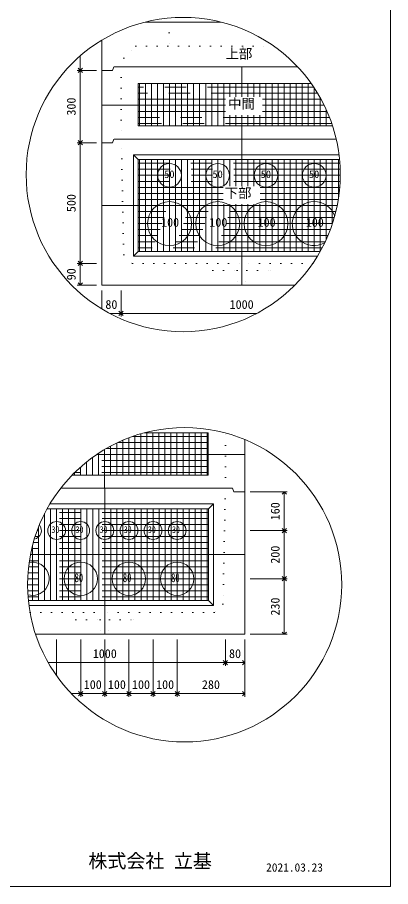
# Model space of a CAD drawing. Units: millimetres, scale not verified. Extents: x -4890 to 4890, y -2291 to 2291.
# Drawn here: x -2944 to -1830, y -1984 to 610 of the extents above; entities that cross this region are included whole.
import ezdxf
from ezdxf.enums import TextEntityAlignment as Align

# ---------------------------------------------------------------- set-up
doc = ezdxf.new("R2010")
doc.units = ezdxf.units.MM
doc.header["$LTSCALE"] = 10
for name, pattern in [('DASHED1', [1.8, 1.2, -0.6]), ('USER2', [50.8, 31.75, -6.35, 6.35, -6.35]), ('USER5', [3.185, 0.01, -3.175])]:
    doc.linetypes.add(name, pattern=pattern)
for name, color, linetype, lineweight in [('0-2_waku', 7, 'Continuous', 18), ('0-3_gaikei', 7, 'Continuous', 18), ('0-4_kakure', 7, 'DASHED1', 5), ('0-5_sunpou', 7, 'Continuous', 5), ('0-8_hole', 7, 'Continuous', 18), ('0-9_uchigawa', 6, 'Continuous', 18), ('0-E_文字１', 7, 'Continuous', 18), ('0-F_コア部分\u3000寸法補助線3', 150, 'USER2', 18), ('1-0_コア部分\u3000寸法補助線2', 150, 'USER2', 18), ('1-1_コア部分\u3000中心補助線', 1, 'Continuous', 18), ('1-2_コア部分\u3000寸法補助線', 7, 'USER2', 5), ('1-3_uchigawa2', 6, 'USER2', 18)]:
    doc.layers.add(name, color=color, linetype=linetype, lineweight=lineweight)
doc.styles.add('ＭＳ ゴシック', font='')
doc.styles.get('ＭＳ ゴシック').set_extended_font_data('MS Gothic')

# ---------------------------------------------------------------- blocks, each defined once
blk = doc.blocks.new('_Open90')
at = {"layer": '0-5_sunpou'}
blk.add_line((0, 0), (-1, 0), dxfattribs=at)
blk.add_lwpolyline([(-0.5, 0.5), (0, 0), (-0.5, -0.5)], dxfattribs=at)

msp = doc.modelspace()

# ---------------------------------------------------------------- linework, layer by layer
at = {"layer": '0-2_waku'}
for p in [(-1829.84, 2291.22), (-4889.84, -1983.78), (-4889.84, -1983.78), (-4889.84, -1983.78), (-4889.84, -1983.78)]:
    msp.add_line(p, (-1829.84, -1983.78), dxfattribs=at)
at = {"layer": '0-3_gaikei'}
for p, q in [((-2562.58, 595.57), (-2508.54, 595.57)), ((-2562.58, 595.57), (-2508.54, 595.57)), ((-2562.58, 595.57), (-2508.54, 595.57)), ((-2335.49, 595.57), (-2562.58, 595.57)), ((-2562.54, 595.57), (-2335.49, 595.57)), ((-2562.54, 595.57), (-2335.49, 595.57)), ((-2692.14, 451.57), (-2692.14, 541.59)), ((-2692.14, 451.57), (-2692.14, -189.23)), ((-2659.74, 451.57), (-2692.14, 451.57)), ((-2659.74, 451.57), (-2692.14, 451.57)), ((-2656.14, 462.37), (-2659.74, 451.57)), ((-2273.92, 462.37), (-2655.52, 462.37)), ((-2107.95, 462.37), (-2274.54, 462.37)), ((-2659.74, 235.57), (-2692.14, 235.57)), ((-2659.74, 235.57), (-2692.14, 235.57)), ((-2656.14, 246.37), (-2659.74, 235.57)), ((-2273.92, 246.37), (-2655.52, 246.37)), ((-1992.23, 246.37), (-2274.54, 246.37)), ((-2692.14, -189.23), (-2115.83, -189.23)), ((-2692.14, -189.23), (-2115.83, -189.23)), ((-2692.14, -189.23), (-2115.83, -189.23)), ((-2265.44, -1007.81), (-2265.44, -649.86)), ((-2301.44, -795.41), (-2297.84, -806.21)), ((-2265.44, -806.21), (-2297.84, -806.21))]:
    msp.add_line(p, q, dxfattribs=at)
for points in [[(-2301.44, -795.41), (-2683.04, -795.41), (-2815.1, -795.41)], [(-2889.75, -1231.01), (-2265.44, -1231.01), (-2265.44, -806.21)], [(-2880.6, -1231.01), (-2265.44, -1231.01), (-2265.44, -806.21)]]:
    msp.add_lwpolyline(points, dxfattribs=at)
at = {"layer": '0-4_kakure', "linetype": 'USER5', "lineweight": 18}
for p, q in [((-2490.54, 595.57), (-2490.54, 607.69)), ((-2490.54, 595.57), (-2490.54, 523.57)), ((-2626.72, 487.57), (-2590.72, 523.57)), ((-2590.72, 523.57), (-2178.45, 523.57)), ((-2626.72, 487.57), (-2633.92, 462.37)), ((-2633.92, 462.37), (-2633.92, 246.37)), ((-2626.49, -99.23), (-2633.92, 246.37)), ((-2626.49, -99.23), (-2600.74, -124.43)), ((-2600.74, -124.43), (-2273.92, -124.43)), ((-2360.32, -146.03), (-2381.92, -124.43)), ((-2062.28, -124.43), (-2273.92, -124.43)), ((-2187.52, -146.03), (-2165.92, -124.43)), ((-2360.32, -146.03), (-2288.32, -146.03)), ((-2288.32, -146.03), (-2285.44, -189.23)), ((-2259.52, -146.03), (-2262.4, -189.23)), ((-2259.52, -146.03), (-2187.52, -146.03)), ((-2323.03, -795.41), (-2323.03, -630.28)), ((-2323.03, -795.41), (-2330.47, -1141.01)), ((-2330.47, -1141.01), (-2356.21, -1166.21)), ((-2906.27, -1166.21), (-2683.03, -1166.21)), ((-2769.43, -1187.81), (-2791.03, -1166.21)), ((-2356.21, -1166.21), (-2683.03, -1166.21)), ((-2596.63, -1187.81), (-2575.03, -1166.21)), ((-2769.43, -1187.81), (-2697.43, -1187.81)), ((-2697.43, -1187.81), (-2694.55, -1231.01)), ((-2668.63, -1187.81), (-2671.51, -1231.01)), ((-2668.63, -1187.81), (-2596.63, -1187.81))]:
    msp.add_line(p, q, dxfattribs=at)
at = {"layer": '0-5_sunpou', "color": 150, "lineweight": 18}
for p, q in [((-2756.45, 494.69), (-2756.45, 464.53)), ((-2707.98, 451.57), (-2765.81, 451.57)), ((-2723.82, 451.57), (-2765.81, 451.57)), ((-2756.45, 438.61), (-2756.45, 248.53)), ((-2707.98, 235.57), (-2765.81, 235.57)), ((-2707.98, 235.57), (-2765.81, 235.57)), ((-2756.45, 222.61), (-2756.45, -111.47)), ((-2707.98, -124.43), (-2765.81, -124.43)), ((-2723.82, -124.43), (-2765.81, -124.43)), ((-2756.45, -137.39), (-2756.45, -176.27)), ((-2707.98, -189.23), (-2765.81, -189.23)), ((-2692.14, -205.07), (-2692.14, -260.28)), ((-2634.54, -205.07), (-2634.54, -283.13)), ((-2634.54, -205.07), (-2634.54, -283.13)), ((-2668.35, -273.77), (-2647.5, -273.77)), ((-2621.58, -273.77), (-2229.72, -273.77)), ((-2249.6, -806.21), (-2138.28, -806.21)), ((-2147.64, -819.17), (-2147.64, -908.45)), ((-2249.6, -921.41), (-2138.28, -921.41)), ((-2249.6, -921.41), (-2138.28, -921.41)), ((-2147.64, -934.37), (-2147.64, -1052.45)), ((-2249.6, -1065.41), (-2138.28, -1065.41)), ((-2249.6, -1065.41), (-2138.28, -1065.41)), ((-2147.64, -1078.37), (-2147.64, -1218.05)), ((-2249.6, -1231.01), (-2138.28, -1231.01)), ((-2827.03, -1246.85), (-2827.03, -1354.65)), ((-2755.03, -1246.85), (-2755.03, -1417.31)), ((-2755.03, -1246.85), (-2755.03, -1417.31)), ((-2683.03, -1246.85), (-2683.03, -1417.31)), ((-2683.03, -1246.85), (-2683.03, -1417.31)), ((-2611.03, -1246.85), (-2611.03, -1417.31)), ((-2611.03, -1246.85), (-2611.03, -1417.31)), ((-2539.03, -1246.85), (-2539.03, -1417.31)), ((-2539.03, -1246.85), (-2539.03, -1417.31)), ((-2467.03, -1246.85), (-2467.03, -1417.31)), ((-2467.03, -1246.85), (-2467.03, -1417.31)), ((-2323.04, -1246.85), (-2323.04, -1324.92)), ((-2323.04, -1246.85), (-2323.04, -1324.92)), ((-2265.44, -1246.85), (-2265.44, -1324.92)), ((-2265.44, -1246.85), (-2265.44, -1417.31)), ((-2852, -1315.56), (-2336, -1315.56)), ((-2310.08, -1315.56), (-2278.4, -1315.56)), ((-2782.9, -1407.95), (-2767.99, -1407.95)), ((-2742.07, -1407.95), (-2695.99, -1407.95)), ((-2670.07, -1407.95), (-2623.99, -1407.95)), ((-2598.07, -1407.95), (-2551.99, -1407.95)), ((-2526.07, -1407.95), (-2479.99, -1407.95)), ((-2454.07, -1407.95), (-2278.4, -1407.95))]:
    msp.add_line(p, q, dxfattribs=at)
for centre in [(-2449.03, 140.65), (-2444.83, -1083.06)]:
    msp.add_circle(centre, 468.88, dxfattribs=at)
at = {"layer": '0-8_hole'}
for centre, radius in [((-2489.92, 138.37), 35.28), ((-2345.92, 138.37), 35.28), ((-2201.92, 138.37), 35.28), ((-2057.92, 138.37), 35.28), ((-2489.92, -5.63), 65.52), ((-2345.92, -5.63), 65.52), ((-2201.92, -5.63), 65.52), ((-2827.03, -921.41), 26.64), ((-2755.03, -921.41), 26.64), ((-2683.03, -921.41), 26.64), ((-2611.03, -921.41), 26.64), ((-2539.03, -921.41), 26.64), ((-2467.03, -921.41), 26.64), ((-2755.03, -1065.41), 49.68), ((-2611.03, -1065.41), 49.68), ((-2467.03, -1065.41), 49.68)]:
    msp.add_circle(centre, radius, dxfattribs=at)
for centre, radius, start, end in [((-2057.92, -5.63), 65.52, 20.66629, 298.32089), ((-2899.03, -921.41), 26.64, 281.59033, 39.2294), ((-2899.03, -1065.41), 49.68, 253.99064, 101.55918)]:
    msp.add_arc(centre, radius, start, end, dxfattribs=at)
at = {"layer": '0-9_uchigawa'}
for p, q in [((-2597.92, 199.57), (-2583.52, 185.17)), ((-2597.92, -102.83), (-2597.92, 199.57)), ((-2583.52, 185.17), (-2273.92, 185.17)), ((-2583.52, -88.43), (-2583.52, 185.17)), ((-2273.92, 185.17), (-1982.28, 185.17)), ((-2597.92, -102.83), (-2583.52, -88.43)), ((-2597.92, -102.83), (-2048.33, -102.83)), ((-2583.52, -88.43), (-2039.93, -88.43)), ((-2359.03, -1144.61), (-2359.03, -842.21)), ((-2373.43, -1130.21), (-2373.43, -856.61)), ((-2911.33, -1130.21), (-2373.43, -1130.21)), ((-2359.03, -1144.61), (-2373.43, -1130.21)), ((-2909.65, -1144.61), (-2359.03, -1144.61))]:
    msp.add_line(p, q, dxfattribs=at)
for points in [[(-2597.92, 199.57), (-2273.92, 199.57), (-1983.87, 199.57)], [(-2855.4, -856.61), (-2683.03, -856.61), (-2373.43, -856.61), (-2359.03, -842.21)], [(-2847.12, -842.21), (-2683.03, -842.21), (-2359.03, -842.21)]]:
    msp.add_lwpolyline(points, dxfattribs=at)
at = {"layer": '0-F_コア部分\u3000寸法補助線3'}
for p, q in [((-2579.92, 285.97), (-2579.92, 411.97)), ((-2543.92, 285.97), (-2543.92, 411.97)), ((-2507.92, 285.97), (-2507.92, 411.97)), ((-2471.92, 285.97), (-2471.92, 411.97)), ((-2435.92, 285.97), (-2435.92, 411.97)), ((-2399.92, 285.97), (-2399.92, 411.97)), ((-2363.92, 285.97), (-2363.92, 411.97)), ((-2327.92, 285.97), (-2327.92, 411.97)), ((-2291.92, 372.2), (-2291.92, 411.97)), ((-2255.92, 372.2), (-2255.92, 411.97)), ((-2219.92, 372.2), (-2219.92, 411.97)), ((-2183.92, 285.97), (-2183.92, 411.97)), ((-2147.92, 285.97), (-2147.92, 411.97)), ((-2111.92, 285.97), (-2111.92, 411.97)), ((-2075.92, 285.97), (-2075.92, 411.97)), ((-2322.92, 365.17), (-2583.52, 365.17)), ((-2037.41, 365.17), (-2212.76, 365.17)), ((-2039.92, 285.97), (-2039.92, 369.73)), ((-2322.92, 329.17), (-2583.52, 329.17)), ((-2291.92, 285.97), (-2291.92, 318.3)), ((-2255.92, 285.97), (-2255.92, 318.3)), ((-2219.92, 285.97), (-2219.92, 318.3)), ((-2019.73, 329.17), (-2212.76, 329.17)), ((-2003.92, 285.97), (-2003.92, 288.04)), ((-2579.92, -88.43), (-2579.92, 185.17)), ((-2543.92, -88.43), (-2543.92, 185.17)), ((-2507.92, -88.43), (-2507.92, 185.17)), ((-2471.92, -88.43), (-2471.92, 185.17)), ((-2435.92, -88.43), (-2435.92, 185.17)), ((-2399.92, -88.43), (-2399.92, 185.17)), ((-2363.92, -88.43), (-2363.92, 185.17)), ((-2327.92, 106.4), (-2327.92, 185.17)), ((-2291.92, 106.4), (-2291.92, 185.17)), ((-2255.92, 106.4), (-2255.92, 185.17)), ((-2219.92, 106.4), (-2219.92, 185.17)), ((-2183.92, -88.43), (-2183.92, 185.17)), ((-2147.92, -88.43), (-2147.92, 185.17)), ((-2111.92, -88.43), (-2111.92, 185.17)), ((-2075.92, -88.43), (-2075.92, 185.17)), ((-2039.92, -88.43), (-2039.92, 185.17)), ((-2003.92, -6.73), (-2003.92, 185.17)), ((-1981.37, 174.37), (-2583.52, 174.37)), ((-1980.16, 138.37), (-2583.52, 138.37)), ((-2329.55, 102.37), (-2583.52, 102.37)), ((-1981.72, 102.37), (-2219.38, 102.37)), ((-2329.55, 66.37), (-2583.52, 66.37)), ((-2327.92, -88.43), (-2327.92, 52.5)), ((-2291.92, -88.43), (-2291.92, 52.5)), ((-2255.92, -88.43), (-2255.92, 52.5)), ((-2219.92, -88.43), (-2219.92, 52.5)), ((-1986.08, 66.37), (-2219.38, 66.37)), ((-1993.31, 30.37), (-2583.52, 30.37)), ((-2003.56, -5.63), (-2583.52, -5.63)), ((-2017.04, -41.63), (-2583.52, -41.63)), ((-2034.07, -77.63), (-2583.52, -77.63)), ((-2593.65, -755.81), (-2593.65, -638.43)), ((-2557.65, -755.81), (-2557.65, -629.81)), ((-2521.65, -755.81), (-2521.65, -629.81)), ((-2485.65, -755.81), (-2485.65, -629.81)), ((-2449.65, -755.81), (-2449.65, -629.81)), ((-2413.65, -755.81), (-2413.65, -629.81)), ((-2377.65, -755.81), (-2377.65, -629.81)), ((-2665.65, -755.81), (-2665.65, -669.44)), ((-2629.65, -755.81), (-2629.65, -652.15)), ((-2701.65, -755.81), (-2701.65, -690.78)), ((-2374.05, -676.61), (-2678.59, -676.61)), ((-2737.65, -755.81), (-2737.65, -716.86)), ((-2374.05, -712.61), (-2732.25, -712.61)), ((-2773.65, -755.81), (-2773.65, -748.81)), ((-2373.43, -867.41), (-2861.17, -867.41)), ((-2845.03, -1130.21), (-2845.03, -856.61)), ((-2809.03, -1130.21), (-2809.03, -856.61)), ((-2773.03, -1130.21), (-2773.03, -856.61)), ((-2737.03, -1130.21), (-2737.03, -856.61)), ((-2701.03, -1130.21), (-2701.03, -856.61)), ((-2665.03, -1130.21), (-2665.03, -856.61)), ((-2629.03, -1130.21), (-2629.03, -856.61)), ((-2593.03, -1130.21), (-2593.03, -856.61)), ((-2557.03, -1130.21), (-2557.03, -856.61)), ((-2521.03, -1130.21), (-2521.03, -856.61)), ((-2485.03, -1130.21), (-2485.03, -856.61)), ((-2449.03, -1130.21), (-2449.03, -856.61)), ((-2413.03, -1130.21), (-2413.03, -856.61)), ((-2377.03, -1130.21), (-2377.03, -856.61)), ((-2373.43, -903.41), (-2877.92, -903.41)), ((-2881.03, -1130.21), (-2881.03, -911.11)), ((-2373.43, -939.41), (-2891.16, -939.41)), ((-2373.43, -975.41), (-2901.18, -975.41)), ((-2373.43, -1011.41), (-2908.2, -1011.41)), ((-2373.43, -1047.41), (-2912.35, -1047.41)), ((-2373.43, -1083.41), (-2913.7, -1083.41)), ((-2373.43, -1119.41), (-2912.29, -1119.41))]:
    msp.add_line(p, q, dxfattribs=at)
at = {"layer": '1-0_コア部分\u3000寸法補助線2'}
for p, q in [((-2561.92, 285.97), (-2561.92, 411.97)), ((-2525.92, 285.97), (-2525.92, 411.97)), ((-2489.92, 285.97), (-2489.92, 411.97)), ((-2453.92, 285.97), (-2453.92, 411.97)), ((-2381.92, 285.97), (-2381.92, 411.97)), ((-2309.92, 372.2), (-2309.92, 411.97)), ((-2237.92, 372.2), (-2237.92, 411.97)), ((-2165.92, 285.97), (-2165.92, 411.97)), ((-2093.92, 285.97), (-2093.92, 411.97)), ((-2047.75, 383.17), (-2583.52, 383.17)), ((-2309.92, 285.97), (-2309.92, 318.3)), ((-2237.92, 285.97), (-2237.92, 318.3)), ((-2021.92, 285.97), (-2021.92, 334.1)), ((-2012.26, 311.17), (-2583.52, 311.17)), ((-2525.92, -88.43), (-2525.92, 185.17)), ((-2489.92, -88.43), (-2489.92, 185.17)), ((-2453.92, -88.43), (-2453.92, 185.17)), ((-2381.92, -88.43), (-2381.92, 185.17)), ((-2309.92, 106.4), (-2309.92, 185.17)), ((-2237.92, 106.4), (-2237.92, 185.17)), ((-2165.92, -88.43), (-2165.92, 185.17)), ((-2093.92, -88.43), (-2093.92, 185.17)), ((-2021.92, -52.8), (-2021.92, 185.17)), ((-1980.42, 156.37), (-2583.52, 156.37)), ((-2329.55, 84.37), (-2583.52, 84.37)), ((-1983.55, 84.37), (-2219.38, 84.37)), ((-2309.92, -88.43), (-2309.92, 52.5)), ((-2237.92, -88.43), (-2237.92, 52.5)), ((-1998.05, 12.37), (-2583.52, 12.37)), ((-2025.08, -59.63), (-2583.52, -59.63)), ((-2575.65, -755.81), (-2575.65, -632.81)), ((-2503.65, -755.81), (-2503.65, -629.81)), ((-2431.65, -755.81), (-2431.65, -629.81)), ((-2647.65, -755.81), (-2647.65, -660.32)), ((-2374.05, -658.61), (-2644.05, -658.61)), ((-2719.65, -755.81), (-2719.65, -703.17)), ((-2374.05, -730.61), (-2754.06, -730.61)), ((-2863.03, -1130.21), (-2863.03, -871.05)), ((-2791.03, -1130.21), (-2791.03, -856.61)), ((-2719.03, -1130.21), (-2719.03, -856.61)), ((-2647.03, -1130.21), (-2647.03, -856.61)), ((-2575.03, -1130.21), (-2575.03, -856.61)), ((-2503.03, -1130.21), (-2503.03, -856.61)), ((-2431.03, -1130.21), (-2431.03, -856.61)), ((-2373.43, -885.41), (-2870.01, -885.41)), ((-2373.43, -957.41), (-2896.55, -957.41)), ((-2899.03, -1130.21), (-2899.03, -966.7)), ((-2373.43, -1029.41), (-2910.62, -1029.41)), ((-2373.43, -1101.41), (-2913.34, -1101.41))]:
    msp.add_line(p, q, dxfattribs=at)
at = {"layer": '1-1_コア部分\u3000中心補助線'}
for p, q in [((-2273.92, 372.2), (-2273.92, 462.37)), ((-2322.92, 347.17), (-2692.14, 347.17)), ((-2028.09, 347.17), (-2212.76, 347.17)), ((-2273.92, 246.37), (-2273.92, 318.3)), ((-2273.92, 106.4), (-2273.92, 246.37)), ((-2273.92, -189.23), (-2273.92, 52.5)), ((-2691.52, 48.37), (-1989.33, 48.37)), ((-2266.66, -694.61), (-2707.42, -694.61)), ((-2683.65, -795.41), (-2683.65, -679.57)), ((-2683.03, -1231.01), (-2683.03, -795.41)), ((-2905.05, -993.41), (-2265.43, -993.41))]:
    msp.add_line(p, q, dxfattribs=at)
at = {"layer": '1-2_コア部分\u3000寸法補助線'}
for p, q in [((-2059.19, 401.17), (-2583.52, 401.17)), ((-2561.92, 285.97), (-2561.92, 411.97)), ((-2489.92, 285.97), (-2489.92, 411.97)), ((-2417.92, 285.97), (-2417.92, 411.97)), ((-2345.92, 285.97), (-2345.92, 411.97)), ((-2201.92, 285.97), (-2201.92, 411.97)), ((-2129.92, 285.97), (-2129.92, 411.97)), ((-2057.92, 285.97), (-2057.92, 399.26)), ((-2005.66, 293.17), (-2583.52, 293.17)), ((-2561.92, -88.43), (-2561.92, 185.17)), ((-2489.92, -88.43), (-2489.92, 185.17)), ((-2417.92, -88.43), (-2417.92, 185.17)), ((-2345.92, -88.43), (-2345.92, 185.17)), ((-2201.92, -88.43), (-2201.92, 185.17)), ((-2129.92, -88.43), (-2129.92, 185.17)), ((-2057.92, -88.43), (-2057.92, 185.17)), ((-1985.92, 67.34), (-1985.92, 185.17)), ((-1980.6, 120.37), (-2583.52, 120.37)), ((-2009.88, -23.63), (-2583.52, -23.63)), ((-2611.65, -755.81), (-2611.65, -644.87)), ((-2374.05, -640.61), (-2600.02, -640.61)), ((-2539.65, -755.81), (-2539.65, -629.81)), ((-2467.65, -755.81), (-2467.65, -629.81)), ((-2395.65, -755.81), (-2395.65, -629.81)), ((-2374.05, -748.61), (-2773.44, -748.61)), ((-2755.65, -755.81), (-2755.65, -732.01)), ((-2827.03, -1130.21), (-2827.03, -856.61)), ((-2755.03, -1130.21), (-2755.03, -856.61)), ((-2611.03, -1130.21), (-2611.03, -856.61)), ((-2539.03, -1130.21), (-2539.03, -856.61)), ((-2467.03, -1130.21), (-2467.03, -856.61)), ((-2395.03, -1130.21), (-2395.03, -856.61)), ((-2373.43, -921.41), (-2884.96, -921.41)), ((-2899.03, -1130.21), (-2899.03, -966.7)), ((-2373.43, -1065.41), (-2913.37, -1065.41))]:
    msp.add_line(p, q, dxfattribs=at)
at = {"layer": '1-3_uchigawa2'}
for p, q in [((-2583.52, 411.97), (-2273.92, 411.97)), ((-2583.52, 411.97), (-2583.52, 285.97)), ((-2066.63, 411.97), (-2273.92, 411.97)), ((-2583.52, 285.97), (-2273.92, 285.97)), ((-2003.25, 285.97), (-2273.92, 285.97)), ((-2374.05, -629.81), (-2564.88, -629.81)), ((-2374.05, -629.81), (-2374.05, -755.81)), ((-2780.62, -755.81), (-2683.65, -755.81)), ((-2374.05, -755.81), (-2683.65, -755.81))]:
    msp.add_line(p, q, dxfattribs=at)

# ---------------------------------------------------------------- block references
at = {"layer": '0-5_sunpou', "xscale": 12.96, "yscale": 12.96}
for p, rotation in [((-2756.45, 451.57), 270), ((-2756.45, 451.57), 90), ((-2756.45, 235.57), 270), ((-2756.45, 235.57), 90), ((-2756.45, -124.43), 270), ((-2756.45, -124.43), 90), ((-2756.45, -189.23), 270), ((-2634.54, -273.77), 180), ((-2147.64, -806.21), 90), ((-2147.64, -921.41), 270), ((-2147.64, -921.41), 90), ((-2147.64, -1065.41), 270), ((-2147.64, -1065.41), 90), ((-2147.64, -1231.01), 270), ((-2323.04, -1315.56), 180), ((-2755.03, -1407.95), 180), ((-2683.03, -1407.95), 180), ((-2611.03, -1407.95), 180), ((-2539.03, -1407.95), 180), ((-2467.03, -1407.95), 180)]:
    msp.add_blockref('_Open90', p, dxfattribs=dict(at, rotation=rotation))
for p in [(-2634.54, -273.77), (-2323.04, -1315.56), (-2265.44, -1315.56), (-2755.03, -1407.95), (-2683.03, -1407.95), (-2611.03, -1407.95), (-2539.03, -1407.95), (-2467.03, -1407.95), (-2265.44, -1407.95)]:
    msp.add_blockref('_Open90', p, dxfattribs=at)

# ---------------------------------------------------------------- texts
at = {"layer": '0-5_sunpou', "style": 'ＭＳ ゴシック'}
for s, p in [('300', (-2762.21, 316.57)), ('500', (-2762.21, 28.57)), ('90', (-2762.21, -174.83)), ('160', (-2153.4, -890.81)), ('200', (-2153.4, -1020.41)), ('230', (-2153.4, -1175.21))]:
    msp.add_text(s, height=26.39, rotation=90, dxfattribs=at).set_placement(p, align=Align.BOTTOM_LEFT)
for s, p in [('80', (-2681.34, -268.01)), ('1000', (-2310.54, -268.01)), ('1000', (-2719.04, -1309.8)), ('80', (-2312.24, -1309.8)), ('100', (-2746.03, -1402.19)), ('100', (-2674.03, -1402.19)), ('100', (-2602.03, -1402.19)), ('100', (-2530.03, -1402.19)), ('280', (-2393.24, -1402.19))]:
    msp.add_text(s, height=26.39, dxfattribs=at).set_placement(p, align=Align.BOTTOM_LEFT)
at = {"layer": '0-E_文字１', "style": 'ＭＳ ゴシック'}
for s, height, p in [('上部', 29.33, (-2322.73, 477.94)), ('中間', 29.33, (-2315.01, 328.47)), ('50', 22.43, (-2505.47, 123.73)), ('50', 22.43, (-2361.47, 123.73)), ('50', 22.43, (-2217.47, 123.73)), ('50', 22.43, (-2073.47, 123.73)), ('下部', 29.33, (-2325.24, 62.22)), ('100', 26.39, (-2515.08, -23.03)), ('100', 26.39, (-2371.08, -23.03)), ('100', 26.39, (-2227.08, -23.03)), ('100', 26.39, (-2083.08, -23.03)), ('株式会社 立基', 41.57, (-2732.06, -1940.3)), ('2021.03.23', 24.94, (-2201.55, -1946.51))]:
    msp.add_text(s, height=height, dxfattribs=at).set_placement(p, align=Align.BOTTOM_LEFT)
at = {"layer": '0-E_文字１', "style": 'ＭＳ ゴシック', "width": 0.7}
for s, height, p in [('30', 20.19, (-2842.16, -934.76)), ('30', 20.19, (-2770.16, -934.76)), ('30', 20.19, (-2698.16, -934.76)), ('30', 20.19, (-2626.16, -934.76)), ('30', 20.19, (-2554.16, -934.76)), ('30', 20.19, (-2482.16, -934.76)), ('80', 26.39, (-2773.08, -1083.19)), ('80', 26.39, (-2629.08, -1083.19)), ('80', 26.39, (-2485.08, -1083.19))]:
    msp.add_text(s, height=height, dxfattribs=at).set_placement(p, align=Align.BOTTOM_LEFT)

doc.saveas('drawing.dxf')
